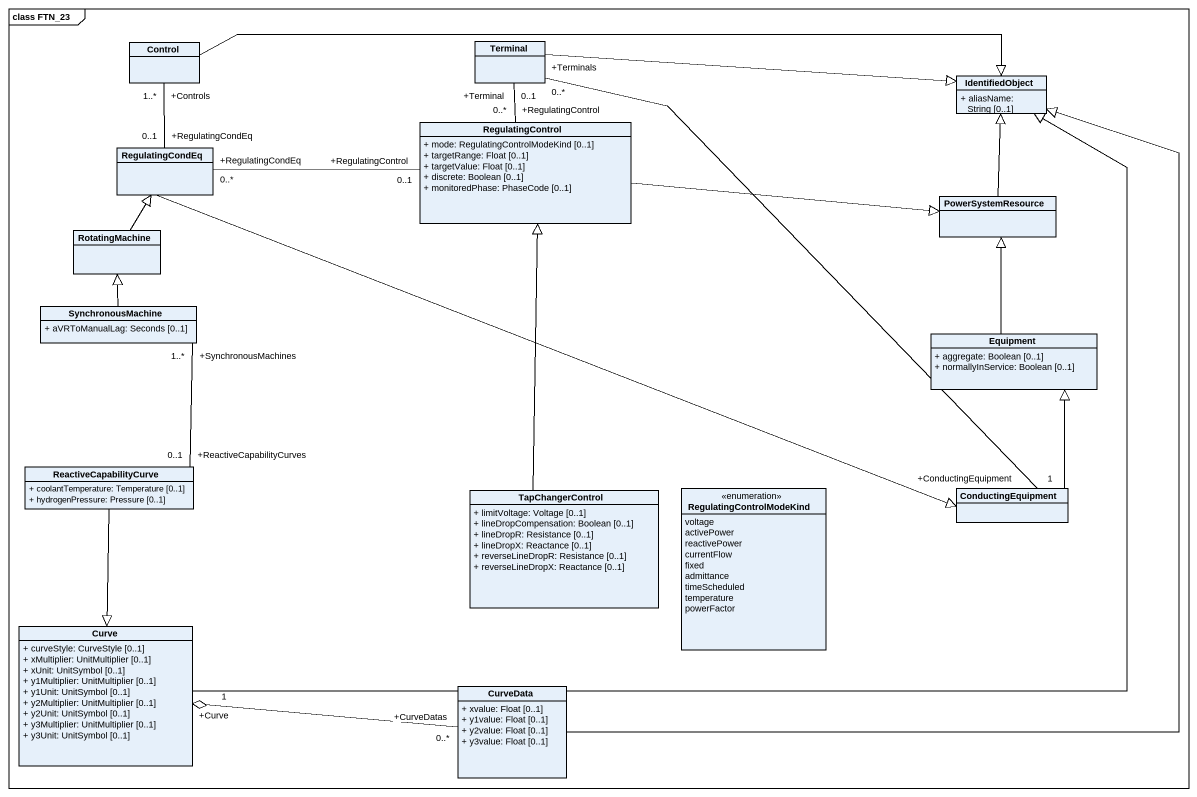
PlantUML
@startuml
mainframe class FTN_23
hide circle
hide empty members
skinparam classAttributeIconSize 0
class "Control" as Control_
class Terminal
class IdentifiedObject {
  + aliasName: String [0..1]
}
class RegulatingControl {
  + mode: RegulatingControlModeKind [0..1]
  + targetRange: Float [0..1]
  + targetValue: Float [0..1]
  + discrete: Boolean [0..1]
  + monitoredPhase: PhaseCode [0..1]
}
class RegulatingCondEq
class PowerSystemResource
class RotatingMachine
class SynchronousMachine {
  + aVRToManualLag: Seconds [0..1]
}
class Equipment {
  + aggregate: Boolean [0..1]
  + normallyInService: Boolean [0..1]
}
class ReactiveCapabilityCurve {
  + coolantTemperature: Temperature [0..1]
  + hydrogenPressure: Pressure [0..1]
}
class TapChangerControl {
  + limitVoltage: Voltage [0..1]
  + lineDropCompensation: Boolean [0..1]
  + lineDropR: Resistance [0..1]
  + lineDropX: Reactance [0..1]
  + reverseLineDropR: Resistance [0..1]
  + reverseLineDropX: Reactance [0..1]
}
enum RegulatingControlModeKind {
  voltage
  activePower
  reactivePower
  currentFlow
  fixed
  admittance
  timeScheduled
  temperature
  powerFactor
}
class ConductingEquipment
class Curve {
  + curveStyle: CurveStyle [0..1]
  + xMultiplier: UnitMultiplier [0..1]
  + xUnit: UnitSymbol [0..1]
  + y1Multiplier: UnitMultiplier [0..1]
  + y1Unit: UnitSymbol [0..1]
  + y2Multiplier: UnitMultiplier [0..1]
  + y2Unit: UnitSymbol [0..1]
  + y3Multiplier: UnitMultiplier [0..1]
  + y3Unit: UnitSymbol [0..1]
}
class CurveData {
  + xvalue: Float [0..1]
  + y1value: Float [0..1]
  + y2value: Float [0..1]
  + y3value: Float [0..1]
}
Control_ -right-|> IdentifiedObject
Terminal -right-|> IdentifiedObject
Terminal "+Terminal\n0..1" -- "+RegulatingControl\n0..*" RegulatingControl
Terminal "+Terminals\n0..*" -- "+ConductingEquipment\n1" ConductingEquipment
RegulatingControl -right-|> PowerSystemResource
RegulatingCondEq "+RegulatingCondEq\n0..1" -up- "+Controls\n1..*" Control_
RegulatingCondEq "+RegulatingCondEq\n0..*" -right- "+RegulatingControl\n0..1" RegulatingControl
RegulatingCondEq -right-|> ConductingEquipment
PowerSystemResource -up-|> IdentifiedObject
RotatingMachine -up-|> RegulatingCondEq
SynchronousMachine -up-|> RotatingMachine
Equipment -up-|> PowerSystemResource
ReactiveCapabilityCurve "+ReactiveCapabilityCurves\n0..1" -up- "+SynchronousMachines\n1..*" SynchronousMachine
ReactiveCapabilityCurve --|> Curve
TapChangerControl -up-|> RegulatingControl
ConductingEquipment -up-|> Equipment
Curve -up-|> IdentifiedObject
CurveData -up-|> IdentifiedObject
CurveData "+CurveDatas\n0..*" -left-o "+Curve\n1" Curve
@enduml
